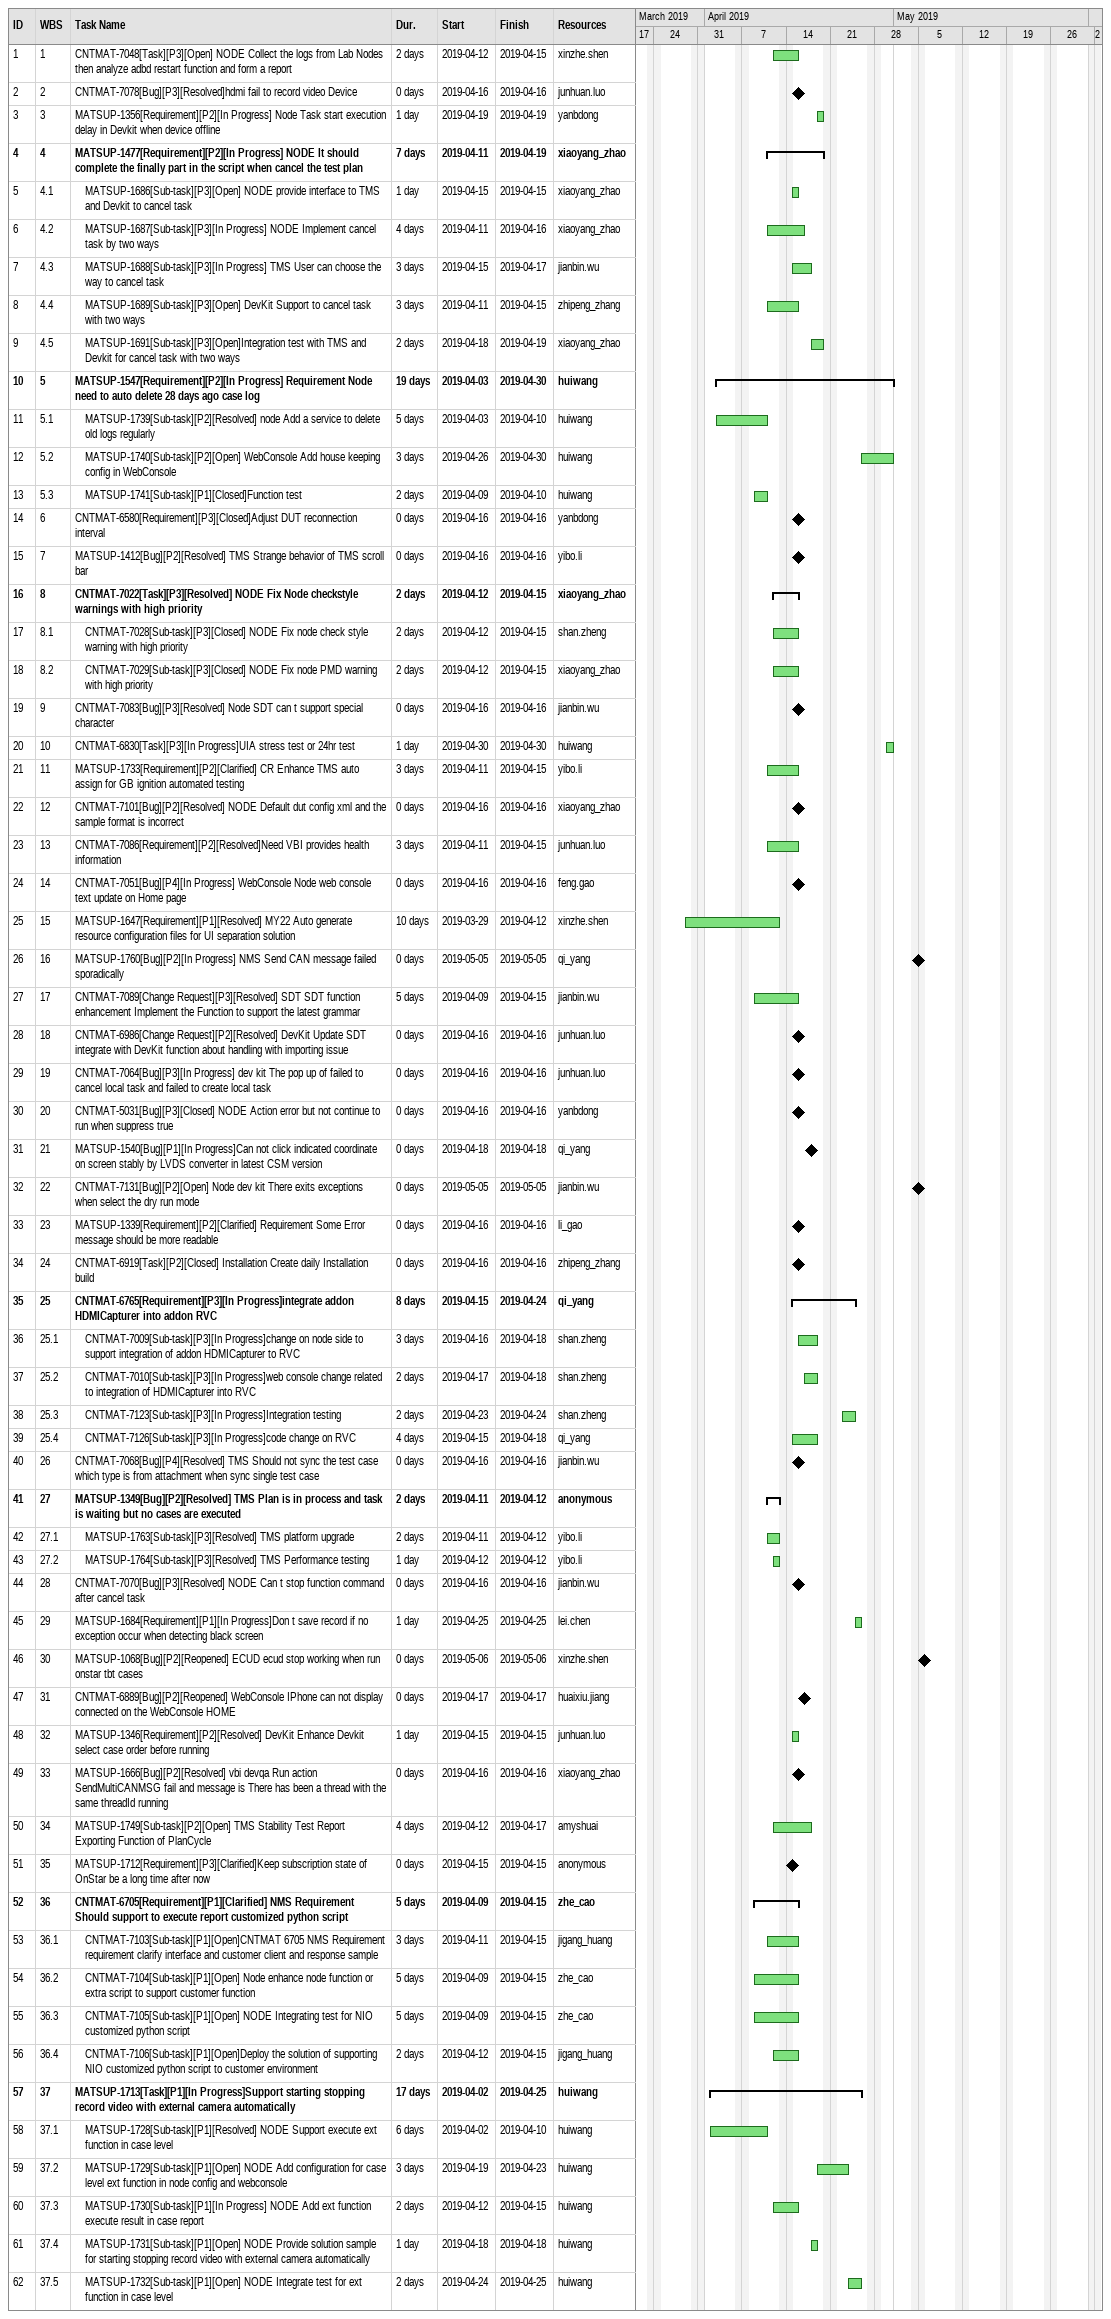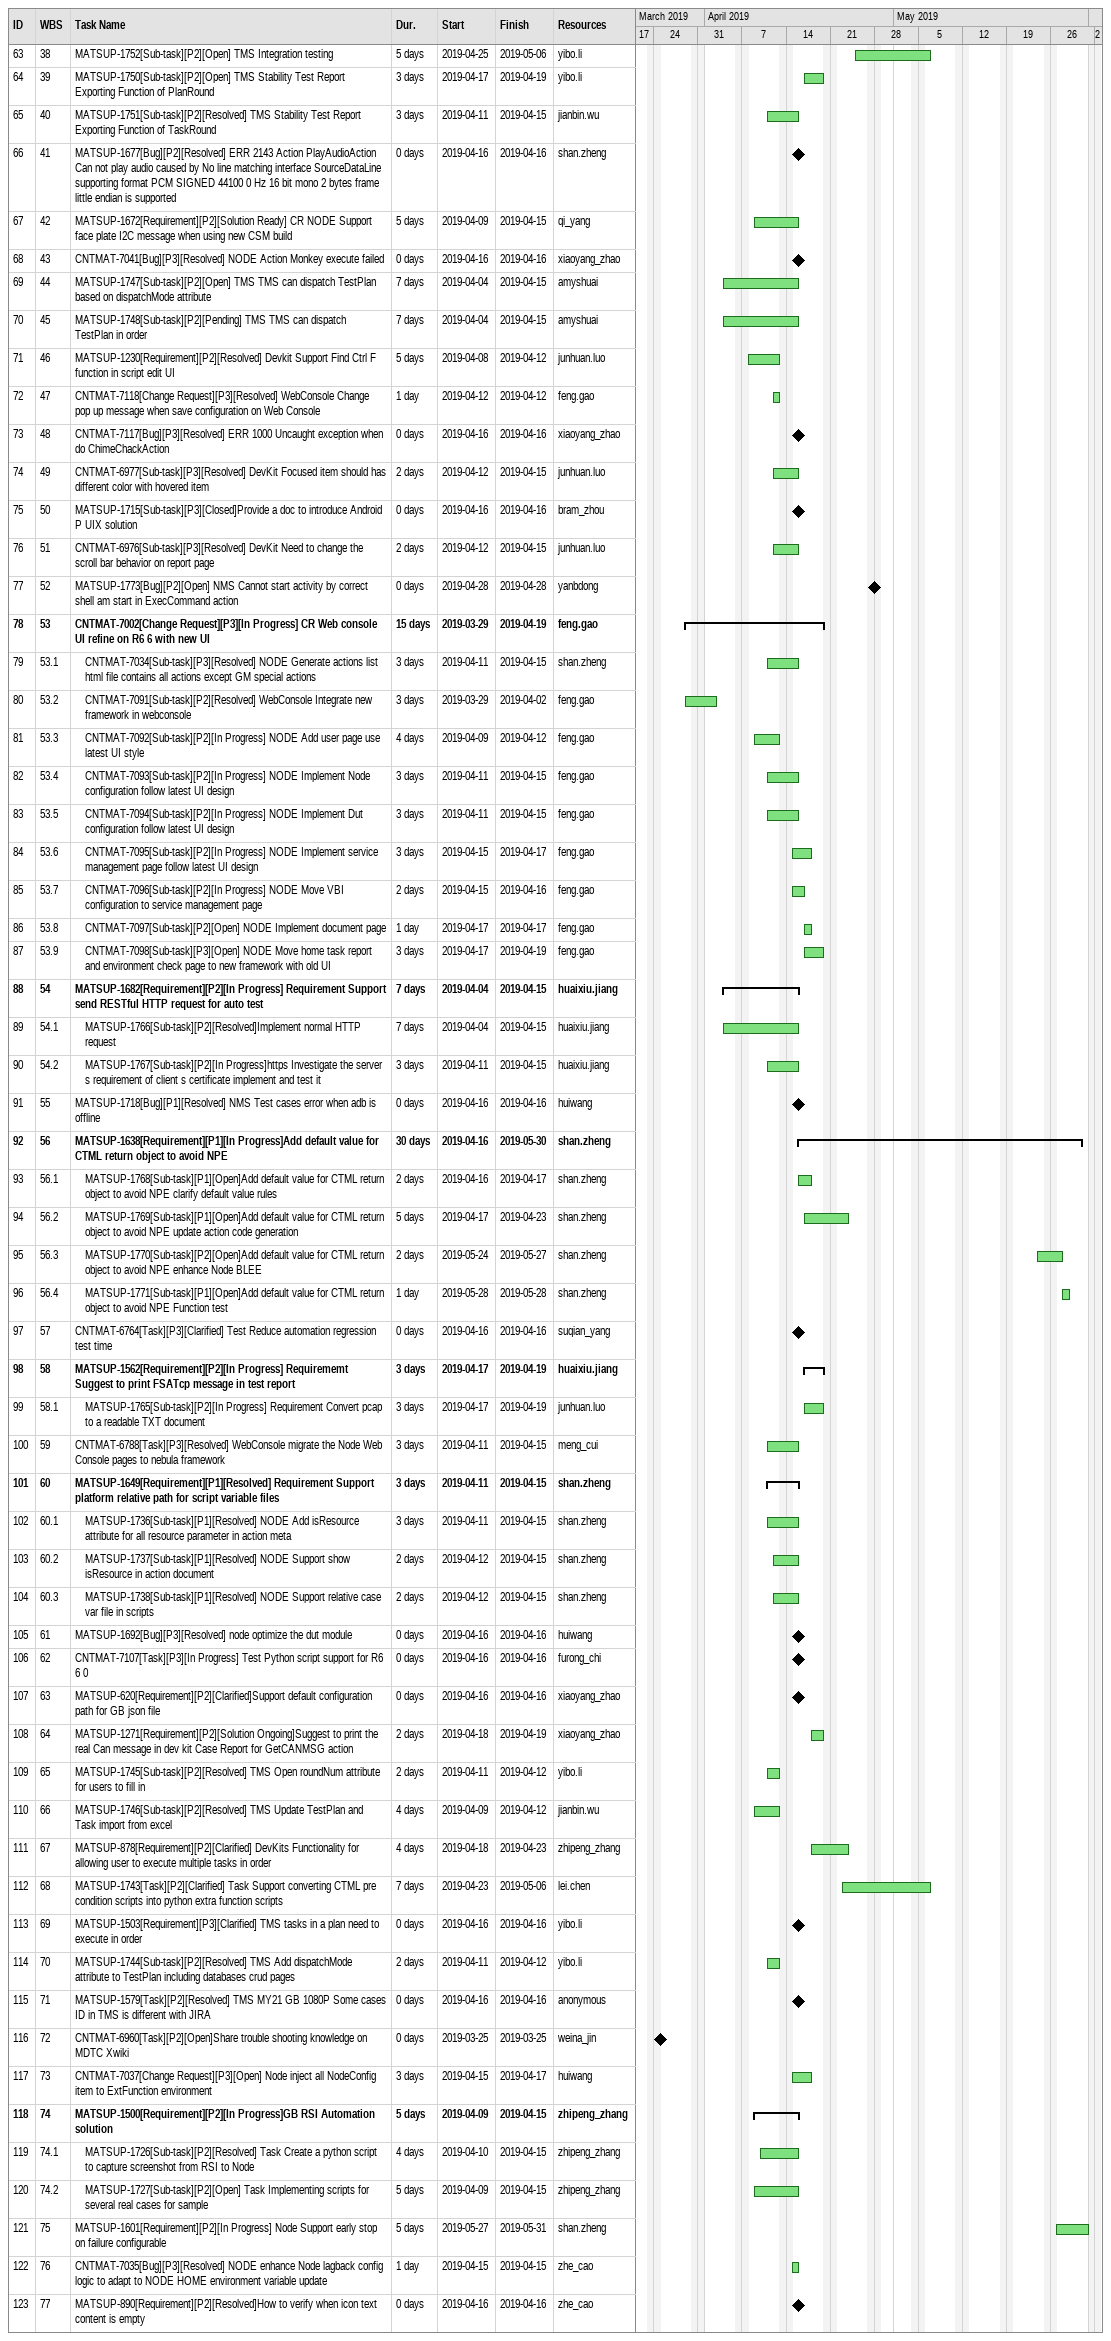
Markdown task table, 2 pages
| ID | WBS | Task | Duration | Start | Finish | Resources |
|---|---|---|---|---|---|---|
| 1 | 1 | CNTMAT-7048[Task][P3][Open] NODE Collect the logs from Lab Nodes then analyze adbd restart function and form a report | 2d | 2019-04-12 | 2019-04-15 | xinzhe.shen |
| 2 | 2 | CNTMAT-7078[Bug][P3][Resolved]hdmi fail to record video Device | 0d | 2019-04-16 | 2019-04-16 | junhuan.luo |
| 3 | 3 | MATSUP-1356[Requirement][P2][In Progress] Node Task start execution delay in Devkit when device offline | 1d | 2019-04-19 | 2019-04-19 | yanbdong |
| 4 | 4 | **MATSUP-1477[Requirement][P2][In Progress] NODE It should complete the finally part in the script when cancel the test plan** | 7d | 2019-04-11 | 2019-04-19 | xiaoyang_zhao |
| 5 | 4.1 | MATSUP-1686[Sub-task][P3][Open] NODE provide interface to TMS and Devkit to cancel task | 1d | 2019-04-15 | 2019-04-15 | xiaoyang_zhao |
| 6 | 4.2 | MATSUP-1687[Sub-task][P3][In Progress] NODE Implement cancel task by two ways | 4d | 2019-04-11 | 2019-04-16 | xiaoyang_zhao |
| 7 | 4.3 | MATSUP-1688[Sub-task][P3][In Progress] TMS User can choose the way to cancel task | 3d | 2019-04-15 | 2019-04-17 | jianbin.wu |
| 8 | 4.4 | MATSUP-1689[Sub-task][P3][Open] DevKit Support to cancel task with two ways | 3d | 2019-04-11 | 2019-04-15 | zhipeng_zhang |
| 9 | 4.5 | MATSUP-1691[Sub-task][P3][Open]Integration test with TMS and Devkit for cancel task with two ways | 2d | 2019-04-18 | 2019-04-19 | xiaoyang_zhao |
| 10 | 5 | **MATSUP-1547[Requirement][P2][In Progress] Requirement Node need to auto delete 28 days ago case log** | 19d | 2019-04-03 | 2019-04-30 | huiwang |
| 11 | 5.1 | MATSUP-1739[Sub-task][P2][Resolved] node Add a service to delete old logs regularly | 5d | 2019-04-03 | 2019-04-10 | huiwang |
| 12 | 5.2 | MATSUP-1740[Sub-task][P2][Open] WebConsole Add house keeping config in WebConsole | 3d | 2019-04-26 | 2019-04-30 | huiwang |
| 13 | 5.3 | MATSUP-1741[Sub-task][P1][Closed]Function test | 2d | 2019-04-09 | 2019-04-10 | huiwang |
| 14 | 6 | CNTMAT-6580[Requirement][P3][Closed]Adjust DUT reconnection interval | 0d | 2019-04-16 | 2019-04-16 | yanbdong |
| 15 | 7 | MATSUP-1412[Bug][P2][Resolved] TMS Strange behavior of TMS scroll bar | 0d | 2019-04-16 | 2019-04-16 | yibo.li |
| 16 | 8 | **CNTMAT-7022[Task][P3][Resolved] NODE Fix Node checkstyle warnings with high priority** | 2d | 2019-04-12 | 2019-04-15 | xiaoyang_zhao |
| 17 | 8.1 | CNTMAT-7028[Sub-task][P3][Closed] NODE Fix node check style warning with high priority | 2d | 2019-04-12 | 2019-04-15 | shan.zheng |
| 18 | 8.2 | CNTMAT-7029[Sub-task][P3][Closed] NODE Fix node PMD warning with high priority | 2d | 2019-04-12 | 2019-04-15 | xiaoyang_zhao |
| 19 | 9 | CNTMAT-7083[Bug][P3][Resolved] Node SDT can t support special character | 0d | 2019-04-16 | 2019-04-16 | jianbin.wu |
| 20 | 10 | CNTMAT-6830[Task][P3][In Progress]UIA stress test or 24hr test | 1d | 2019-04-30 | 2019-04-30 | huiwang |
| 21 | 11 | MATSUP-1733[Requirement][P2][Clarified] CR Enhance TMS auto assign for GB ignition automated testing | 3d | 2019-04-11 | 2019-04-15 | yibo.li |
| 22 | 12 | CNTMAT-7101[Bug][P2][Resolved] NODE Default dut config xml and the sample format is incorrect | 0d | 2019-04-16 | 2019-04-16 | xiaoyang_zhao |
| 23 | 13 | CNTMAT-7086[Requirement][P2][Resolved]Need VBI provides health information | 3d | 2019-04-11 | 2019-04-15 | junhuan.luo |
| 24 | 14 | CNTMAT-7051[Bug][P4][In Progress] WebConsole Node web console text update on Home page | 0d | 2019-04-16 | 2019-04-16 | feng.gao |
| 25 | 15 | MATSUP-1647[Requirement][P1][Resolved] MY22 Auto generate resource configuration files for UI separation solution | 10d | 2019-03-29 | 2019-04-12 | xinzhe.shen |
| 26 | 16 | MATSUP-1760[Bug][P2][In Progress] NMS Send CAN message failed sporadically | 0d | 2019-05-05 | 2019-05-05 | qi_yang |
| 27 | 17 | CNTMAT-7089[Change Request][P3][Resolved] SDT SDT function enhancement Implement the Function to support the latest grammar | 5d | 2019-04-09 | 2019-04-15 | jianbin.wu |
| 28 | 18 | CNTMAT-6986[Change Request][P2][Resolved] DevKit Update SDT integrate with DevKit function about handling with importing issue | 0d | 2019-04-16 | 2019-04-16 | junhuan.luo |
| 29 | 19 | CNTMAT-7064[Bug][P3][In Progress] dev kit The pop up of failed to cancel local task and failed to create local task | 0d | 2019-04-16 | 2019-04-16 | junhuan.luo |
| 30 | 20 | CNTMAT-5031[Bug][P3][Closed] NODE Action error but not continue to run when suppress true | 0d | 2019-04-16 | 2019-04-16 | yanbdong |
| 31 | 21 | MATSUP-1540[Bug][P1][In Progress]Can not click indicated coordinate on screen stably by LVDS converter in latest CSM version | 0d | 2019-04-18 | 2019-04-18 | qi_yang |
| 32 | 22 | CNTMAT-7131[Bug][P2][Open] Node dev kit There exits exceptions when select the dry run mode | 0d | 2019-05-05 | 2019-05-05 | jianbin.wu |
| 33 | 23 | MATSUP-1339[Requirement][P2][Clarified] Requirement Some Error message should be more readable | 0d | 2019-04-16 | 2019-04-16 | li_gao |
| 34 | 24 | CNTMAT-6919[Task][P2][Closed] Installation Create daily Installation build | 0d | 2019-04-16 | 2019-04-16 | zhipeng_zhang |
| 35 | 25 | **CNTMAT-6765[Requirement][P3][In Progress]integrate addon HDMICapturer into addon RVC** | 8d | 2019-04-15 | 2019-04-24 | qi_yang |
| 36 | 25.1 | CNTMAT-7009[Sub-task][P3][In Progress]change on node side to support integration of addon HDMICapturer to RVC | 3d | 2019-04-16 | 2019-04-18 | shan.zheng |
| 37 | 25.2 | CNTMAT-7010[Sub-task][P3][In Progress]web console change related to integration of HDMICapturer into RVC | 2d | 2019-04-17 | 2019-04-18 | shan.zheng |
| 38 | 25.3 | CNTMAT-7123[Sub-task][P3][In Progress]Integration testing | 2d | 2019-04-23 | 2019-04-24 | shan.zheng |
| 39 | 25.4 | CNTMAT-7126[Sub-task][P3][In Progress]code change on RVC | 4d | 2019-04-15 | 2019-04-18 | qi_yang |
| 40 | 26 | CNTMAT-7068[Bug][P4][Resolved] TMS Should not sync the test case which type is from attachment when sync single test case | 0d | 2019-04-16 | 2019-04-16 | jianbin.wu |
| 41 | 27 | **MATSUP-1349[Bug][P2][Resolved] TMS Plan is in process and task is waiting but no cases are executed** | 2d | 2019-04-11 | 2019-04-12 | anonymous |
| 42 | 27.1 | MATSUP-1763[Sub-task][P3][Resolved] TMS platform upgrade | 2d | 2019-04-11 | 2019-04-12 | yibo.li |
| 43 | 27.2 | MATSUP-1764[Sub-task][P3][Resolved] TMS Performance testing | 1d | 2019-04-12 | 2019-04-12 | yibo.li |
| 44 | 28 | CNTMAT-7070[Bug][P3][Resolved] NODE Can t stop function command after cancel task | 0d | 2019-04-16 | 2019-04-16 | jianbin.wu |
| 45 | 29 | MATSUP-1684[Requirement][P1][In Progress]Don t save record if no exception occur when detecting black screen | 1d | 2019-04-25 | 2019-04-25 | lei.chen |
| 46 | 30 | MATSUP-1068[Bug][P2][Reopened] ECUD ecud stop working when run onstar tbt cases | 0d | 2019-05-06 | 2019-05-06 | xinzhe.shen |
| 47 | 31 | CNTMAT-6889[Bug][P2][Reopened] WebConsole IPhone can not display connected on the WebConsole HOME | 0d | 2019-04-17 | 2019-04-17 | huaixiu.jiang |
| 48 | 32 | MATSUP-1346[Requirement][P2][Resolved] DevKit Enhance Devkit select case order before running | 1d | 2019-04-15 | 2019-04-15 | junhuan.luo |
| 49 | 33 | MATSUP-1666[Bug][P2][Resolved] vbi devqa Run action SendMultiCANMSG fail and message is There has been a thread with the same threadId running | 0d | 2019-04-16 | 2019-04-16 | xiaoyang_zhao |
| 50 | 34 | MATSUP-1749[Sub-task][P2][Open] TMS Stability Test Report Exporting Function of PlanCycle | 4d | 2019-04-12 | 2019-04-17 | amyshuai |
| 51 | 35 | MATSUP-1712[Requirement][P3][Clarified]Keep subscription state of OnStar be a long time after now | 0d | 2019-04-15 | 2019-04-15 | anonymous |
| 52 | 36 | **CNTMAT-6705[Requirement][P1][Clarified] NMS Requirement Should support to execute report customized python script** | 5d | 2019-04-09 | 2019-04-15 | zhe_cao |
| 53 | 36.1 | CNTMAT-7103[Sub-task][P1][Open]CNTMAT 6705 NMS Requirement requirement clarify interface and customer client and response sample | 3d | 2019-04-11 | 2019-04-15 | jigang_huang |
| 54 | 36.2 | CNTMAT-7104[Sub-task][P1][Open] Node enhance node function or extra script to support customer function | 5d | 2019-04-09 | 2019-04-15 | zhe_cao |
| 55 | 36.3 | CNTMAT-7105[Sub-task][P1][Open] NODE Integrating test for NIO customized python script | 5d | 2019-04-09 | 2019-04-15 | zhe_cao |
| 56 | 36.4 | CNTMAT-7106[Sub-task][P1][Open]Deploy the solution of supporting NIO customized python script to customer environment | 2d | 2019-04-12 | 2019-04-15 | jigang_huang |
| 57 | 37 | **MATSUP-1713[Task][P1][In Progress]Support starting stopping record video with external camera automatically** | 17d | 2019-04-02 | 2019-04-25 | huiwang |
| 58 | 37.1 | MATSUP-1728[Sub-task][P1][Resolved] NODE Support execute ext function in case level | 6d | 2019-04-02 | 2019-04-10 | huiwang |
| 59 | 37.2 | MATSUP-1729[Sub-task][P1][Open] NODE Add configuration for case level ext function in node config and webconsole | 3d | 2019-04-19 | 2019-04-23 | huiwang |
| 60 | 37.3 | MATSUP-1730[Sub-task][P1][In Progress] NODE Add ext function execute result in case report | 2d | 2019-04-12 | 2019-04-15 | huiwang |
| 61 | 37.4 | MATSUP-1731[Sub-task][P1][Open] NODE Provide solution sample for starting stopping record video with external camera automatically | 1d | 2019-04-18 | 2019-04-18 | huiwang |
| 62 | 37.5 | MATSUP-1732[Sub-task][P1][Open] NODE Integrate test for ext function in case level | 2d | 2019-04-24 | 2019-04-25 | huiwang |
| 63 | 38 | MATSUP-1752[Sub-task][P2][Open] TMS Integration testing | 5d | 2019-04-25 | 2019-05-06 | yibo.li |
| 64 | 39 | MATSUP-1750[Sub-task][P2][Open] TMS Stability Test Report Exporting Function of PlanRound | 3d | 2019-04-17 | 2019-04-19 | yibo.li |
| 65 | 40 | MATSUP-1751[Sub-task][P2][Resolved] TMS Stability Test Report Exporting Function of TaskRound | 3d | 2019-04-11 | 2019-04-15 | jianbin.wu |
| 66 | 41 | MATSUP-1677[Bug][P2][Resolved] ERR 2143 Action PlayAudioAction Can not play audio caused by No line matching interface SourceDataLine supporting format PCM SIGNED 44100 0 Hz 16 bit mono 2 bytes frame little endian is supported | 0d | 2019-04-16 | 2019-04-16 | shan.zheng |
| 67 | 42 | MATSUP-1672[Requirement][P2][Solution Ready] CR NODE Support face plate I2C message when using new CSM build | 5d | 2019-04-09 | 2019-04-15 | qi_yang |
| 68 | 43 | CNTMAT-7041[Bug][P3][Resolved] NODE Action Monkey execute failed | 0d | 2019-04-16 | 2019-04-16 | xiaoyang_zhao |
| 69 | 44 | MATSUP-1747[Sub-task][P2][Open] TMS TMS can dispatch TestPlan based on dispatchMode attribute | 7d | 2019-04-04 | 2019-04-15 | amyshuai |
| 70 | 45 | MATSUP-1748[Sub-task][P2][Pending] TMS TMS can dispatch TestPlan in order | 7d | 2019-04-04 | 2019-04-15 | amyshuai |
| 71 | 46 | MATSUP-1230[Requirement][P2][Resolved] Devkit Support Find Ctrl F function in script edit UI | 5d | 2019-04-08 | 2019-04-12 | junhuan.luo |
| 72 | 47 | CNTMAT-7118[Change Request][P3][Resolved] WebConsole Change pop up message when save configuration on Web Console | 1d | 2019-04-12 | 2019-04-12 | feng.gao |
| 73 | 48 | CNTMAT-7117[Bug][P3][Resolved] ERR 1000 Uncaught exception when do ChimeChackAction | 0d | 2019-04-16 | 2019-04-16 | xiaoyang_zhao |
| 74 | 49 | CNTMAT-6977[Sub-task][P3][Resolved] DevKit Focused item should has different color with hovered item | 2d | 2019-04-12 | 2019-04-15 | junhuan.luo |
| 75 | 50 | MATSUP-1715[Sub-task][P3][Closed]Provide a doc to introduce Android P UIX solution | 0d | 2019-04-16 | 2019-04-16 | bram_zhou |
| 76 | 51 | CNTMAT-6976[Sub-task][P3][Resolved] DevKit Need to change the scroll bar behavior on report page | 2d | 2019-04-12 | 2019-04-15 | junhuan.luo |
| 77 | 52 | MATSUP-1773[Bug][P2][Open] NMS Cannot start activity by correct shell am start in ExecCommand action | 0d | 2019-04-28 | 2019-04-28 | yanbdong |
| 78 | 53 | **CNTMAT-7002[Change Request][P3][In Progress] CR Web console UI refine on R6 6 with new UI** | 15d | 2019-03-29 | 2019-04-19 | feng.gao |
| 79 | 53.1 | CNTMAT-7034[Sub-task][P3][Resolved] NODE Generate actions list html file contains all actions except GM special actions | 3d | 2019-04-11 | 2019-04-15 | shan.zheng |
| 80 | 53.2 | CNTMAT-7091[Sub-task][P2][Resolved] WebConsole Integrate new framework in webconsole | 3d | 2019-03-29 | 2019-04-02 | feng.gao |
| 81 | 53.3 | CNTMAT-7092[Sub-task][P2][In Progress] NODE Add user page use latest UI style | 4d | 2019-04-09 | 2019-04-12 | feng.gao |
| 82 | 53.4 | CNTMAT-7093[Sub-task][P2][In Progress] NODE Implement Node configuration follow latest UI design | 3d | 2019-04-11 | 2019-04-15 | feng.gao |
| 83 | 53.5 | CNTMAT-7094[Sub-task][P2][In Progress] NODE Implement Dut configuration follow latest UI design | 3d | 2019-04-11 | 2019-04-15 | feng.gao |
| 84 | 53.6 | CNTMAT-7095[Sub-task][P2][In Progress] NODE Implement service management page follow latest UI design | 3d | 2019-04-15 | 2019-04-17 | feng.gao |
| 85 | 53.7 | CNTMAT-7096[Sub-task][P2][In Progress] NODE Move VBI configuration to service management page | 2d | 2019-04-15 | 2019-04-16 | feng.gao |
| 86 | 53.8 | CNTMAT-7097[Sub-task][P2][Open] NODE Implement document page | 1d | 2019-04-17 | 2019-04-17 | feng.gao |
| 87 | 53.9 | CNTMAT-7098[Sub-task][P3][Open] NODE Move home task report and environment check page to new framework with old UI | 3d | 2019-04-17 | 2019-04-19 | feng.gao |
| 88 | 54 | **MATSUP-1682[Requirement][P2][In Progress] Requirement Support send RESTful HTTP request for auto test** | 7d | 2019-04-04 | 2019-04-15 | huaixiu.jiang |
| 89 | 54.1 | MATSUP-1766[Sub-task][P2][Resolved]Implement normal HTTP request | 7d | 2019-04-04 | 2019-04-15 | huaixiu.jiang |
| 90 | 54.2 | MATSUP-1767[Sub-task][P2][In Progress]https Investigate the server s requirement of client s certificate implement and test it | 3d | 2019-04-11 | 2019-04-15 | huaixiu.jiang |
| 91 | 55 | MATSUP-1718[Bug][P1][Resolved] NMS Test cases error when adb is offline | 0d | 2019-04-16 | 2019-04-16 | huiwang |
| 92 | 56 | **MATSUP-1638[Requirement][P1][In Progress]Add default value for CTML return object to avoid NPE** | 30d | 2019-04-16 | 2019-05-30 | shan.zheng |
| 93 | 56.1 | MATSUP-1768[Sub-task][P1][Open]Add default value for CTML return object to avoid NPE clarify default value rules | 2d | 2019-04-16 | 2019-04-17 | shan.zheng |
| 94 | 56.2 | MATSUP-1769[Sub-task][P1][Open]Add default value for CTML return object to avoid NPE update action code generation | 5d | 2019-04-17 | 2019-04-23 | shan.zheng |
| 95 | 56.3 | MATSUP-1770[Sub-task][P2][Open]Add default value for CTML return object to avoid NPE enhance Node BLEE | 2d | 2019-05-24 | 2019-05-27 | shan.zheng |
| 96 | 56.4 | MATSUP-1771[Sub-task][P1][Open]Add default value for CTML return object to avoid NPE Function test | 1d | 2019-05-28 | 2019-05-28 | shan.zheng |
| 97 | 57 | CNTMAT-6764[Task][P3][Clarified] Test Reduce automation regression test time | 0d | 2019-04-16 | 2019-04-16 | suqian_yang |
| 98 | 58 | **MATSUP-1562[Requirement][P2][In Progress] Requirememt Suggest to print FSATcp message in test report** | 3d | 2019-04-17 | 2019-04-19 | huaixiu.jiang |
| 99 | 58.1 | MATSUP-1765[Sub-task][P2][In Progress] Requirement Convert pcap to a readable TXT document | 3d | 2019-04-17 | 2019-04-19 | junhuan.luo |
| 100 | 59 | CNTMAT-6788[Task][P3][Resolved] WebConsole migrate the Node Web Console pages to nebula framework | 3d | 2019-04-11 | 2019-04-15 | meng_cui |
| 101 | 60 | **MATSUP-1649[Requirement][P1][Resolved] Requirement Support platform relative path for script variable files** | 3d | 2019-04-11 | 2019-04-15 | shan.zheng |
| 102 | 60.1 | MATSUP-1736[Sub-task][P1][Resolved] NODE Add isResource attribute for all resource parameter in action meta | 3d | 2019-04-11 | 2019-04-15 | shan.zheng |
| 103 | 60.2 | MATSUP-1737[Sub-task][P1][Resolved] NODE Support show isResource in action document | 2d | 2019-04-12 | 2019-04-15 | shan.zheng |
| 104 | 60.3 | MATSUP-1738[Sub-task][P1][Resolved] NODE Support relative case var file in scripts | 2d | 2019-04-12 | 2019-04-15 | shan.zheng |
| 105 | 61 | MATSUP-1692[Bug][P3][Resolved] node optimize the dut module | 0d | 2019-04-16 | 2019-04-16 | huiwang |
| 106 | 62 | CNTMAT-7107[Task][P3][In Progress] Test Python script support for R6 6 0 | 0d | 2019-04-16 | 2019-04-16 | furong_chi |
| 107 | 63 | MATSUP-620[Requirement][P2][Clarified]Support default configuration path for GB json file | 0d | 2019-04-16 | 2019-04-16 | xiaoyang_zhao |
| 108 | 64 | MATSUP-1271[Requirement][P2][Solution Ongoing]Suggest to print the real Can message in dev kit Case Report for GetCANMSG action | 2d | 2019-04-18 | 2019-04-19 | xiaoyang_zhao |
| 109 | 65 | MATSUP-1745[Sub-task][P2][Resolved] TMS Open roundNum attribute for users to fill in | 2d | 2019-04-11 | 2019-04-12 | yibo.li |
| 110 | 66 | MATSUP-1746[Sub-task][P2][Resolved] TMS Update TestPlan and Task import from excel | 4d | 2019-04-09 | 2019-04-12 | jianbin.wu |
| 111 | 67 | MATSUP-878[Requirement][P2][Clarified] DevKits Functionality for allowing user to execute multiple tasks in order | 4d | 2019-04-18 | 2019-04-23 | zhipeng_zhang |
| 112 | 68 | MATSUP-1743[Task][P2][Clarified] Task Support converting CTML pre condition scripts into python extra function scripts | 7d | 2019-04-23 | 2019-05-06 | lei.chen |
| 113 | 69 | MATSUP-1503[Requirement][P3][Clarified] TMS tasks in a plan need to execute in order | 0d | 2019-04-16 | 2019-04-16 | yibo.li |
| 114 | 70 | MATSUP-1744[Sub-task][P2][Resolved] TMS Add dispatchMode attribute to TestPlan including databases crud pages | 2d | 2019-04-11 | 2019-04-12 | yibo.li |
| 115 | 71 | MATSUP-1579[Task][P2][Resolved] TMS MY21 GB 1080P Some cases ID in TMS is different with JIRA | 0d | 2019-04-16 | 2019-04-16 | anonymous |
| 116 | 72 | CNTMAT-6960[Task][P2][Open]Share trouble shooting knowledge on MDTC Xwiki | 0d | 2019-03-25 | 2019-03-25 | weina_jin |
| 117 | 73 | CNTMAT-7037[Change Request][P3][Open] Node inject all NodeConfig item to ExtFunction environment | 3d | 2019-04-15 | 2019-04-17 | huiwang |
| 118 | 74 | **MATSUP-1500[Requirement][P2][In Progress]GB RSI Automation solution** | 5d | 2019-04-09 | 2019-04-15 | zhipeng_zhang |
| 119 | 74.1 | MATSUP-1726[Sub-task][P2][Resolved] Task Create a python script to capture screenshot from RSI to Node | 4d | 2019-04-10 | 2019-04-15 | zhipeng_zhang |
| 120 | 74.2 | MATSUP-1727[Sub-task][P2][Open] Task Implementing scripts for several real cases for sample | 5d | 2019-04-09 | 2019-04-15 | zhipeng_zhang |
| 121 | 75 | MATSUP-1601[Requirement][P2][In Progress] Node Support early stop on failure configurable | 5d | 2019-05-27 | 2019-05-31 | shan.zheng |
| 122 | 76 | CNTMAT-7035[Bug][P3][Resolved] NODE enhance Node lagback config logic to adapt to NODE HOME environment variable update | 1d | 2019-04-15 | 2019-04-15 | zhe_cao |
| 123 | 77 | MATSUP-890[Requirement][P2][Resolved]How to verify when icon text content is empty | 0d | 2019-04-16 | 2019-04-16 | zhe_cao |
